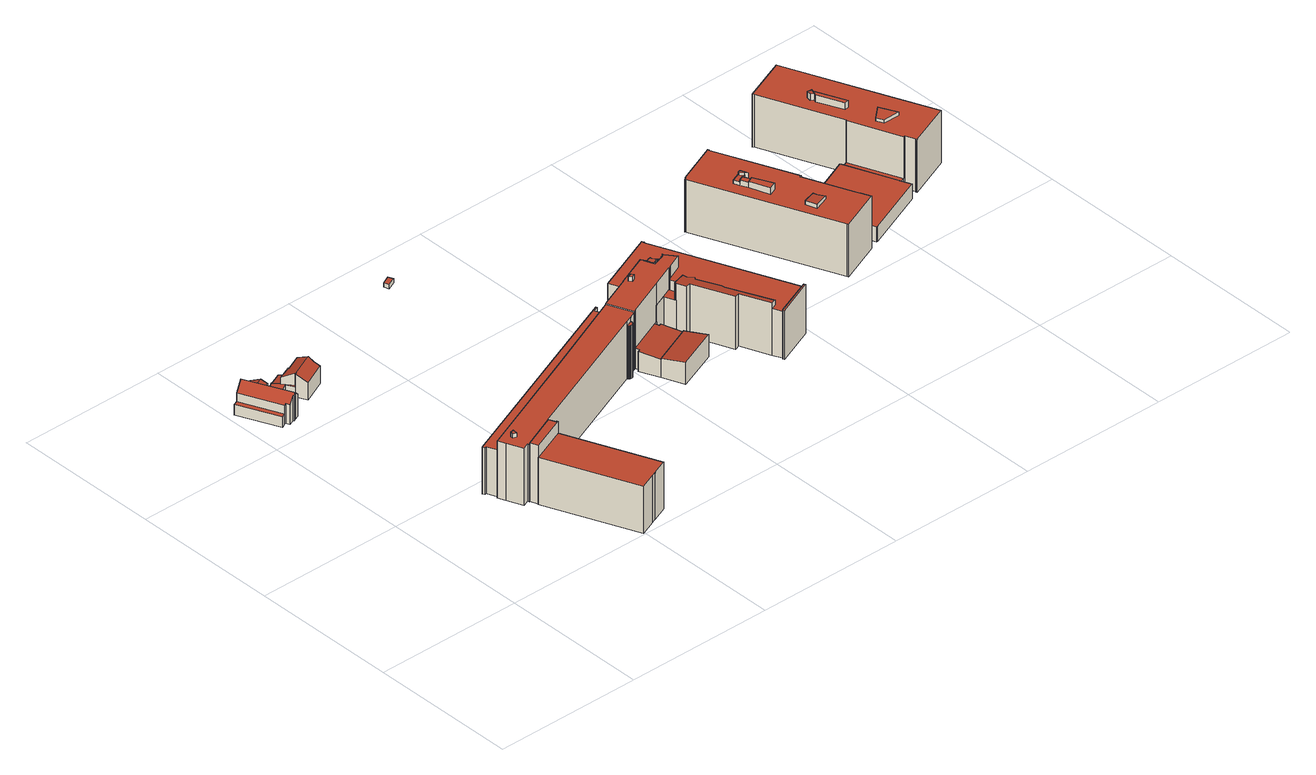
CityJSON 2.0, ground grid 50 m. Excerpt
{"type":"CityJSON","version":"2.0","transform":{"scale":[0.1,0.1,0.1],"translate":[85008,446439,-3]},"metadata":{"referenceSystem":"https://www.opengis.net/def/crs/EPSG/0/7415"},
"CityObjects":{
"building1":{"type":"Building","attributes":{"b3_bouwlagen":3,"b3_dak_type":"slanted","b3_h_dak_50p":7.04,"b3_h_dak_70p":7.82,"b3_h_dak_max":9.82,"b3_h_dak_min":-0.06,"b3_h_maaiveld":-0.277,"b3_kas_warenhuis":false,"b3_mutatie_ahn3_ahn4":false,"b3_opp_buitenmuur":362.78,"b3_opp_dak_plat":25.52,"b3_opp_dak_schuin":159.86,"b3_opp_grond":145.72,"b3_opp_scheidingsmuur":0,"b3_reconstructie_onvolledig":false,"b3_rmse_lod12":2.37,"b3_rmse_lod13":1.47,"b3_rmse_lod22":0.431,"b3_val3dity_lod12":"[]","b3_val3dity_lod13":"[]","b3_val3dity_lod22":"[]","b3_volume_lod12":1181.26,"b3_volume_lod13":1091.09,"b3_volume_lod22":988.3,"geconstateerd":false,"oorspronkelijkbouwjaar":1949,"status":"Pand in gebruik"},"children":["building1-1"]},
"building1-1":{"type":"BuildingPart","parents":["building1"],"geometry":[{"type":"Solid","lod":"2.2","boundaries":[[[[0,1,2,3,4,5,6,7,8,9,10,11,12,13,14,15,16,17,18,19,20,21,22,23,24]],[[25,10,9,26]],[[26,9,8,27]],[[28,22,21,29]],[[30,23,22,28]],[[31,20,19,32]],[[29,21,20,31]],[[33,16,15,34]],[[35,17,16,33,36]],[[34,15,14,37]],[[38,24,23,30]],[[39,12,11,40]],[[40,11,10,25]],[[41,6,5,42]],[[43,7,6,41]],[[44,3,2,45]],[[45,2,1,46]],[[47,38,48,49]],[[42,5,4,50]],[[50,4,3,44]],[[51,0,24,38,47]],[[36,33,52,53]],[[53,52,13,12,39]],[[37,14,13,52]],[[27,8,7,43]],[[54,55,56,57]],[[32,19,18,56]],[[57,56,18,17,35]],[[46,1,0,51]],[[49,48,58]],[[55,54,58]],[[27,35,36,53,39,40,25,26]],[[37,52,33,34]],[[58,54,57,35,27,43,41,42,50,44,45,46,51,47,49]],[[31,58,48,38,30,28,29]],[[58,31,32,56,55]]]],"semantics":{"surfaces":[{"type":"GroundSurface"},{"type":"WallSurface","on_footprint_edge":true},{"type":"WallSurface","on_footprint_edge":false},{"type":"RoofSurface"}],"values":[[0,1,1,1,1,1,1,1,1,1,1,1,1,1,1,1,1,2,1,1,1,2,1,1,1,2,1,1,1,2,2,3,3,3,3,3]]}}]},
"building2":{"type":"Building","attributes":{"b3_bouwlagen":3,"b3_dak_type":"slanted","b3_h_dak_50p":6.33,"b3_h_dak_70p":7.02,"b3_h_dak_max":9.12,"b3_h_dak_min":2.37,"b3_h_maaiveld":-0.139,"b3_kas_warenhuis":false,"b3_mutatie_ahn3_ahn4":false,"b3_opp_buitenmuur":266.04,"b3_opp_dak_plat":11.84,"b3_opp_dak_schuin":104.55,"b3_opp_grond":105.66,"b3_opp_scheidingsmuur":0,"b3_reconstructie_onvolledig":false,"b3_rmse_lod12":2.43,"b3_rmse_lod13":0.68,"b3_rmse_lod22":0.279,"b3_val3dity_lod12":"[]","b3_val3dity_lod13":"[]","b3_val3dity_lod22":"[]","b3_volume_lod12":753.57,"b3_volume_lod13":643.6,"b3_volume_lod22":607.41,"geconstateerd":false,"oorspronkelijkbouwjaar":1949,"status":"Pand in gebruik"},"children":["building2-1"]},
"building2-1":{"type":"BuildingPart","parents":["building2"],"geometry":[{"type":"Solid","lod":"2.2","boundaries":[[[[59,60,61,62,63,64,65,66,67,68,69,70,71,72,73,74]],[[75,68,67,76]],[[77,78,79,80]],[[81,69,68,75]],[[82,65,64,83]],[[83,64,63,84,85]],[[84,63,62,86]],[[85,84,87,88]],[[89,61,60,90]],[[88,87,90,91]],[[92,74,73,93]],[[86,62,61,89]],[[80,79,94,95]],[[76,67,66,94]],[[96,59,74,92,97]],[[97,92,78,77]],[[93,73,72,98]],[[91,90,60,59,96]],[[98,72,71,99]],[[95,94,66,65,82]],[[100,101,70,69,81]],[[99,71,70,101]],[[101,100,102]],[[86,89,90,87,84]],[[91,96,97,77,80,88]],[[95,82,83,85,88,80]],[[101,102,78,92,93,98,99]],[[78,102,100,81,75,76,94,79]]]],"semantics":{"surfaces":[{"type":"GroundSurface"},{"type":"WallSurface","on_footprint_edge":true},{"type":"WallSurface","on_footprint_edge":false},{"type":"RoofSurface"}],"values":[[0,1,2,1,1,1,1,2,1,2,1,1,2,1,1,2,1,1,1,1,1,1,2,3,3,3,3,3]]}}]},
"building3":{"type":"Building","attributes":{"b3_bag_bag_overlap":0,"b3_dak_type":"multiple horizontal","b3_h_dak_50p":14.02,"b3_h_dak_70p":17.46,"b3_h_dak_max":19.55,"b3_h_dak_min":2.07,"b3_h_maaiveld":-2.27,"b3_kas_warenhuis":false,"b3_mutatie_ahn3_ahn4":false,"b3_opp_buitenmuur":7954.39,"b3_opp_dak_plat":2203.89,"b3_opp_dak_schuin":341.57,"b3_opp_grond":2666.88,"b3_opp_scheidingsmuur":41.13,"b3_reconstructie_onvolledig":false,"b3_rmse_lod12":4.68,"b3_rmse_lod13":0.488,"b3_rmse_lod22":0.369,"b3_val3dity_lod12":"[]","b3_val3dity_lod13":"[]","b3_val3dity_lod22":"[]","b3_volume_lod12":52608.68,"b3_volume_lod13":44717.86,"b3_volume_lod22":44535.66,"geconstateerd":false,"oorspronkelijkbouwjaar":1968,"status":"Pand in gebruik"},"children":["building3-1"]},
"building3-1":{"type":"BuildingPart","parents":["building3"],"geometry":[{"type":"Solid","lod":"2.2","boundaries":[[[[103,104,105,106,107,108,109,110,111,112,113,114,115,116,117,118,119,120,121,122,123,124,125,126,127,128,129,130,131,132,133,134,135,136,137,138,139,140,141,142,143,144,145,146,147,148,149,150,151,152,153,154,155,156,157,158,159,160,161,162,163,164,165,166,167,168,169,170,171,172,173,174,175,176,177,178,179]],[[180,110,109,181]],[[182,111,110,180]],[[183,118,117,184]],[[185,186,187,188]],[[189,190,186,185]],[[191,192,193,194]],[[195,121,120,196]],[[197,119,118,183]],[[196,120,119,197]],[[184,117,116,198]],[[199,172,171,200]],[[201,199,202,203]],[[204,104,103,205]],[[205,103,179,206]],[[206,179,178,207]],[[207,178,177,208]],[[208,177,176,209]],[[210,128,127,211]],[[212,140,139,213]],[[214,168,167,215]],[[216,217,218,219]],[[220,164,163,221]],[[221,163,162,222]],[[223,224,148,147,225]],[[226,160,159,227]],[[215,167,166,228]],[[222,162,161,229]],[[229,161,160,226]],[[228,166,165,230]],[[230,165,164,220]],[[231,157,156,232]],[[227,159,158,233]],[[233,158,157,231]],[[234,170,169,235]],[[235,169,168,214]],[[236,237,238,239]],[[232,156,155,240]],[[241,129,128,210]],[[242,241,243,244]],[[245,130,129,241,242]],[[188,187,246,247]],[[248,249,154,153,250]],[[251,195,252,253]],[[254,146,145,255,256]],[[256,255,224,223]],[[250,153,152,257]],[[225,147,146,254]],[[244,243,133,132,258]],[[259,134,133,243]],[[260,142,141,261]],[[262,263,261,264]],[[264,261,141,140,212]],[[265,151,150,266]],[[267,143,142,260]],[[268,144,143,267]],[[255,145,144,268]],[[269,138,137,270]],[[271,213,139,138,269]],[[272,265,263,262,273]],[[274,126,125,275]],[[211,127,126,274]],[[258,132,131,276]],[[200,171,170,234,277]],[[276,131,130,245]],[[278,259,279,280]],[[281,282,283,284]],[[275,125,124,285]],[[286,287,288,289]],[[290,291,292,293]],[[203,202,107,106,291,290]],[[294,108,107,202]],[[295,173,172,199,201]],[[296,174,173,295]],[[277,234,249,248]],[[240,155,154,249]],[[198,116,115,297]],[[297,115,114,298]],[[299,300,113,112,301]],[[301,112,111,182]],[[298,114,113,300]],[[302,303,304,305,306]],[[306,305,307,308]],[[309,310,311,312,313]],[[313,312,213,271]],[[266,150,149,314]],[[314,149,148,224]],[[181,109,108,294]],[[291,106,105,315]],[[315,105,104,204]],[[270,137,136,316]],[[305,304,311,310]],[[317,135,134,259,278]],[[316,136,135,317]],[[219,218,318,319]],[[319,318,320,321]],[[321,320,322,323]],[[324,325,326,327]],[[328,329,330,331]],[[323,322,332,333]],[[333,332,310,309]],[[334,335,336,337]],[[337,336,325,324]],[[293,292,175,174,296]],[[247,246,190,189]],[[284,283,338,287,286]],[[339,257,152,151,265,272]],[[340,236,257,339]],[[239,238,300,299]],[[280,279,217,216]],[[331,330,341,288]],[[342,343,344,345]],[[346,347,348,349]],[[347,350,351,352]],[[289,288,341,353,354]],[[273,262,303,302]],[[287,338,355,348]],[[354,353,123,122,356]],[[285,124,123,353]],[[352,351,329,328]],[[357,358,350,347,346]],[[359,360,361,362]],[[363,364,335,334]],[[365,366,367,368]],[[368,367,360,359]],[[253,252,237,236,340]],[[369,370,192,191]],[[371,372,370,369]],[[356,122,121,195,251]],[[327,326,373,282,281]],[[209,176,175,292]],[[308,307,374,375]],[[376,377,358,357]],[[378,379,377,376]],[[380,381,379,378]],[[194,193,372,371]],[[282,373,382,383]],[[384,385,386,387]],[[388,389,381,380]],[[349,348,355,343,342]],[[345,344,390,391]],[[391,390,383,392]],[[392,383,382,385,384]],[[387,386,389,388]],[[362,361,364,363]],[[393,394,366,365]],[[375,374,394,393]],[[225,254,256,223]],[[276,245,242,244,258]],[[240,249,234,235,214,215,228,230,220,221,222,229,226,227,233,231,232]],[[314,224,255,268,267,260,261,263,265,266]],[[293,296,295,201,203,290]],[[247,189,185,188]],[[239,299,301,182,180,181,294,202,199,200,277,248,250,257,236],[187,186,190,246]],[[280,216,219,319,321,323,333,309,313,271,269,270,316,317,278]],[[303,262,264,212,213,312,311,304]],[[352,328,331,288,287,348,347]],[[237,252,195,196,197,183,184,198,297,298,300,238]],[[383,390,344,343,355,338,283,282]],[[209,292,291,315,204,205,206,207,208]],[[194,371,369,191]],[[375,393,365,368,359,362,363,334,337,324,327,281,284,286,289,354,356,251,253,340,339,272,273,302,306,308],[372,193,192,370]],[[387,388,380,378,376,357,346,349,342,345,391,392,384]],[[394,374,307,305,310,332,322,320,318,218,217,279,259,243,241,210,211,274,275,285,353,341,330,329,351,350,358,377,379,381,389,386,385,382,373,326,325,336,335,364,361,360,367,366]]]],"semantics":{"surfaces":[{"type":"GroundSurface"},{"type":"WallSurface","on_footprint_edge":true},{"type":"WallSurface","on_footprint_edge":false},{"type":"RoofSurface"}],"values":[[0,1,1,1,2,2,2,1,1,1,1,1,2,1,1,1,1,1,1,1,1,2,1,1,1,1,1,1,1,1,1,1,1,1,1,1,2,1,1,2,1,2,1,2,1,2,1,1,1,1,1,2,1,1,1,1,1,1,1,2,1,1,1,1,1,2,2,1,2,2,1,1,1,1,2,1,1,1,1,1,1,2,2,2,2,1,1,1,1,1,1,2,1,1,2,2,2,2,2,2,2,2,2,1,2,2,1,2,2,2,2,2,2,2,2,2,2,1,1,2,2,2,2,2,2,2,2,2,1,2,1,2,2,2,2,2,2,2,2,2,2,2,2,2,2,2,2,3,3,3,3,3,3,3,3,3,3,3,3,3,3,3,3,3]]}}]},
"building4":{"type":"Building","attributes":{"b3_dak_type":"horizontal","b3_h_dak_50p":1.12,"b3_h_dak_70p":1.13,"b3_h_dak_max":1.2,"b3_h_dak_min":0.99,"b3_h_maaiveld":-0.363,"b3_kas_warenhuis":false,"b3_mutatie_ahn3_ahn4":false,"b3_opp_buitenmuur":14.41,"b3_opp_dak_plat":5.59,"b3_opp_dak_schuin":0,"b3_opp_grond":5.59,"b3_opp_scheidingsmuur":0,"b3_reconstructie_onvolledig":false,"b3_rmse_lod12":0.0392,"b3_rmse_lod13":0.0392,"b3_rmse_lod22":0.0353,"b3_val3dity_lod12":"[]","b3_val3dity_lod13":"[]","b3_val3dity_lod22":"[]","b3_volume_lod12":8.37,"b3_volume_lod13":8.37,"b3_volume_lod22":8.28,"geconstateerd":false,"oorspronkelijkbouwjaar":1987,"status":"Pand in gebruik"},"children":["building4-1"]},
"building4-1":{"type":"BuildingPart","parents":["building4"],"geometry":[{"type":"Solid","lod":"2.2","boundaries":[[[[395,396,397,398]],[[399,395,398,400]],[[400,398,397,401]],[[401,397,396,402]],[[402,396,395,399]],[[402,399,400,401]]]],"semantics":{"surfaces":[{"type":"GroundSurface"},{"type":"WallSurface","on_footprint_edge":true},{"type":"RoofSurface"}],"values":[[0,1,1,1,1,2]]}}]},
"building5":{"type":"Building","attributes":{"b3_dak_type":"multiple horizontal","b3_h_dak_50p":17.37,"b3_h_dak_70p":17.41,"b3_h_dak_max":20,"b3_h_dak_min":2.81,"b3_h_maaiveld":-0.865,"b3_kas_warenhuis":false,"b3_mutatie_ahn3_ahn4":false,"b3_opp_buitenmuur":5343.79,"b3_opp_dak_plat":2327.91,"b3_opp_dak_schuin":0,"b3_opp_grond":2241.05,"b3_opp_scheidingsmuur":0,"b3_reconstructie_onvolledig":false,"b3_rmse_lod12":7.07,"b3_rmse_lod13":0.548,"b3_rmse_lod22":0.268,"b3_val3dity_lod12":"[]","b3_val3dity_lod13":"[]","b3_val3dity_lod22":"[]","b3_volume_lod12":40943.57,"b3_volume_lod13":32534.08,"b3_volume_lod22":32451.21,"geconstateerd":false,"oorspronkelijkbouwjaar":1961,"status":"Pand in gebruik"},"children":["building5-1"]},
"building5-1":{"type":"BuildingPart","parents":["building5"],"geometry":[{"type":"Solid","lod":"2.2","boundaries":[[[[403,404,405,406,407,408,409,410,411,412,413,414,415,416,417,418,419,420,421,422,423,424,425,426,427,428,429,430,431,432,433,434,435,436,437,438,439,440,441,442,443,444,445,446]],[[447,420,419,448]],[[448,419,418,449]],[[450,417,416,451,452]],[[453,423,422,454]],[[455,413,412,456]],[[457,414,413,455]],[[458,459,415,414,457]],[[456,412,411,460]],[[460,411,410,461]],[[462,441,440,463]],[[464,465,466,467]],[[467,466,468,469]],[[470,404,403,471]],[[472,405,404,470]],[[473,406,405,472]],[[449,418,417,450]],[[474,442,441,462]],[[475,433,432,476]],[[477,435,434,478]],[[478,434,433,475]],[[463,440,439,479]],[[451,416,415,459]],[[452,451,480,481]],[[476,432,431,482,483]],[[481,480,430,429,484]],[[485,427,426,486]],[[487,428,427,485]],[[486,426,425,488]],[[489,424,423,453]],[[488,425,424,489]],[[490,421,420,447]],[[483,482,459,458]],[[482,431,430,480]],[[491,492,493,494]],[[461,410,409,495,496]],[[495,409,408,497]],[[498,499,437,436,500]],[[500,436,435,477]],[[497,408,407,501]],[[502,503,501,504]],[[505,506,507,508]],[[484,429,428,487]],[[509,510,511,512]],[[513,514,515,516]],[[454,422,421,490]],[[494,493,517,518]],[[519,520,521,522]],[[518,517,523,524]],[[496,495,499,498]],[[525,438,437,499]],[[479,439,438,525,526]],[[527,528,529,530]],[[531,532,510,509]],[[512,511,533,534,535]],[[535,534,536,537]],[[538,539,540,541]],[[541,540,542,506,505]],[[508,507,543,539,538]],[[544,545,520,519]],[[546,547,548,549,550]],[[551,552,548,547]],[[553,551,522,554]],[[539,543,552,551,553]],[[554,522,521,542,540]],[[526,525,503,502]],[[504,501,407,406,473]],[[555,556,547,546]],[[557,445,444,558]],[[558,444,443,559]],[[471,403,446,560]],[[560,446,445,557]],[[469,468,561,562]],[[562,561,545,544,563]],[[563,544,556,555]],[[534,533,564,565]],[[565,564,566,567]],[[567,566,568,569]],[[516,515,528,527]],[[530,529,514,513]],[[537,536,570,532,531]],[[569,568,570,536]],[[559,443,442,474]],[[571,572,492,491]],[[524,523,572,571]],[[550,549,465,464]],[[482,480,451,459]],[[490,447,448,449,450,452,481,484,487,485,486,488,489,453,454],[514,529,528,515],[570,568,566,564,533,511,510,532]],[[496,498,500,477,478,475,476,483,458,457,455,456,460,461]],[[508,538,541,505]],[[554,540,539,553]],[[503,525,499,495,497,501]],[[556,544,519,522,551,547]],[[530,513,516,527]],[[537,531,509,512,535]],[[536,534,565,567,569]],[[559,474,462,463,479,526,502,504,473,472,470,471,560,557,558],[572,523,517,493,492],[543,507,506,542,521,520,545,561,468,466,465,549,548,552]],[[524,571,491,494,518]],[[550,464,467,469,562,563,555,546]]]],"semantics":{"surfaces":[{"type":"GroundSurface"},{"type":"WallSurface","on_footprint_edge":true},{"type":"WallSurface","on_footprint_edge":false},{"type":"RoofSurface"}],"values":[[0,1,1,1,1,1,1,1,1,1,1,2,2,1,1,1,1,1,1,1,1,1,1,2,1,1,1,1,1,1,1,1,2,1,2,1,1,1,1,1,2,2,1,2,2,1,2,2,2,2,1,1,2,2,2,2,2,2,2,2,2,2,2,2,2,2,1,2,1,1,1,1,2,2,2,2,2,2,2,2,2,2,1,2,2,2,3,3,3,3,3,3,3,3,3,3,3,3,3]]}}]}
},
"vertices":[
[112,1132,27],[132,1089,27],[135,1091,27],[139,1081,27],[136,1080,27],[142,1067,27],[134,1063,27],[135,1060,27],[119,1053,27],[112,1050,27],[111,1053,27],[93,1045,27],[87,1058,27],[83,1056,27],[68,1049,27],[6,1185,27],[22,1192,27],[50,1205,27],[81,1219,27],[110,1231,27],[123,1203,27],[132,1182,27],[107,1171,27],[123,1137,27],[114,1133,27],[111,1053,114],[112,1050,114],[119,1053,121],[107,1171,78],[132,1182,78],[123,1137,62],[123,1203,87],[110,1231,73],[22,1192,63],[6,1185,63],[50,1205,121],[22,1192,92],[68,1049,63],[114,1133,63],[87,1058,95],[93,1045,95],[134,1063,105],[142,1067,96],[135,1060,105],[139,1081,92],[135,1091,92],[132,1089,96],[114,1133,93],[95,1183,85],[95,1183,90],[136,1080,96],[112,1132,95],[83,1056,63],[83,1056,91],[91,1193,89],[91,1193,85],[81,1219,73],[81,1219,88],[95,1189,87],
[216,1185,29],[267,1208,29],[280,1214,29],[304,1162,29],[279,1151,29],[288,1133,29],[208,1096,29],[191,1132,29],[178,1160,29],[161,1152,29],[145,1189,29],[157,1195,29],[200,1214,29],[202,1213,29],[203,1213,29],[215,1187,29],[161,1152,55],[178,1160,62],[172,1173,84],[172,1173,62],[197,1134,65],[197,1134,109],[145,1189,55],[208,1096,88],[288,1133,89],[279,1151,60],[279,1151,99],[304,1162,60],[275,1170,60],[275,1170,109],[280,1214,60],[267,1208,59],[267,1208,89],[215,1187,64],[203,1213,57],[191,1132,63],[191,1132,109],[216,1185,89],[215,1187,88],[202,1213,57],[200,1214,57],[157,1195,60],[157,1195,56],[171,1175,62],
[549,26,7],[497,4,7],[371,309,7],[374,310,7],[363,336,7],[361,335,7],[359,341,7],[338,332,7],[317,384,7],[306,410,7],[311,412,7],[297,446,7],[292,444,7],[288,453,7],[980,739,7],[982,735,7],[965,728,7],[979,696,7],[1086,741,7],[1101,747,7],[1103,748,7],[1081,801,7],[1290,888,7],[1293,882,7],[1290,881,7],[1481,420,7],[1483,421,7],[1486,415,7],[1357,361,7],[1354,367,7],[1357,369,7],[1344,400,7],[1304,497,7],[1287,490,7],[1232,623,7],[1215,617,7],[1202,647,7],[1188,683,7],[1145,665,7],[1136,662,7],[1141,649,7],[1149,652,7],[1176,587,7],[1206,514,7],[1068,458,7],[1039,530,7],[1012,596,7],[1020,599,7],[1015,612,7],[1010,609,7],[1006,608,7],[987,600,7],[987,598,7],[987,596,7],[987,594,7],[986,591,7],[985,589,7],[983,588,7],[982,587,7],[980,585,7],[978,585,7],[975,584,7],[973,585,7],[971,585,7],[969,586,7],[967,587,7],[965,589,7],[964,591,7],[477,389,7],[478,385,7],[487,362,7],[490,363,7],[492,358,7],[618,54,7],[566,33,7],[565,33,7],[548,26,7],[338,332,205],[359,341,205],[317,384,205],[982,735,170],[980,739,170],[359,387,220],[359,387,205],[361,403,205],[361,403,220],[348,392,219],[348,392,205],[1104,720,225],[1104,720,209],[1115,727,209],[1115,727,225],[1086,741,170],[979,696,170],[965,728,170],[288,453,170],[478,385,205],[477,389,205],[478,385,210],[363,336,205],[363,336,210],[497,4,170],[549,26,170],[548,26,170],[565,33,170],[566,33,170],[618,54,170],[1481,420,169],[1290,881,169],[1188,683,135],[1202,647,135],[967,587,191],[969,586,191],[1299,551,186],[1299,551,169],[1298,563,169],[1298,563,185],[975,584,191],[978,585,191],[980,585,191],[1039,530,74],[1039,530,70],[1068,458,85],[983,588,191],[985,589,191],[971,585,191],[982,587,191],[973,585,191],[987,594,191],[987,596,191],[986,591,191],[964,591,191],[965,589,191],[975,693,205],[975,693,170],[691,571,170],[691,571,205],[987,598,191],[1483,421,169],[1483,421,176],[1357,369,169],[1357,369,176],[1486,415,176],[349,401,205],[349,401,220],[987,600,205],[987,600,191],[1006,608,205],[1086,741,209],[1087,740,170],[1087,740,209],[1206,514,85],[1176,587,70],[1176,587,74],[1010,609,205],[1354,367,176],[1344,400,169],[1136,662,78],[1145,665,78],[1144,667,135],[1144,667,78],[1145,665,135],[1015,612,78],[1020,599,76],[1141,649,76],[1149,652,76],[1215,617,193],[1232,623,191],[1202,647,193],[1015,612,209],[1144,667,209],[1293,882,169],[1290,888,169],[1357,361,176],[964,591,205],[1344,400,188],[1363,408,169],[1363,408,185],[1205,748,209],[1205,748,185],[1195,773,182],[1195,773,209],[1081,801,170],[1200,770,209],[1200,770,186],[1190,784,190],[1190,784,209],[374,310,210],[374,310,170],[492,358,170],[492,358,210],[361,335,205],[487,362,210],[490,363,210],[292,444,170],[297,446,170],[311,412,205],[311,412,170],[306,410,205],[1222,700,209],[1222,700,134],[1223,697,134],[1223,697,169],[1223,697,209],[1231,703,169],[1231,703,209],[1236,667,188],[1236,667,169],[1236,667,134],[1203,654,135],[1203,654,193],[1012,596,76],[371,309,170],[1287,490,191],[1304,497,188],[1264,635,169],[1264,635,186],[1270,644,169],[1270,644,184],[1253,658,169],[1253,658,186],[1231,749,209],[1231,749,169],[1208,741,169],[1208,741,209],[1213,791,187],[1213,791,169],[1210,793,169],[1210,793,188],[1251,673,169],[1251,673,185],[1236,751,209],[1236,751,169],[1230,754,169],[1230,754,209],[1200,770,183],[1010,609,209],[975,693,209],[1190,784,169],[1210,768,201],[1210,768,183],[1210,759,184],[1210,759,201],[1212,777,201],[1212,777,185],[1208,775,185],[1208,775,201],[1212,777,169],[1211,778,169],[1211,778,185],[1103,748,170],[1103,748,209],[1208,775,183],[1101,747,209],[1217,780,201],[1217,780,169],[1249,756,209],[1249,756,169],[1244,756,169],[1244,756,209],[1246,754,209],[1246,754,169],[1254,763,209],[1254,763,169],[1251,756,169],[1251,756,209],[1096,730,225],[1096,730,209],[1109,735,225],[1109,735,209],[1205,748,169],[1281,725,169],[1281,725,209],[1225,781,201],[1225,781,169],[1226,776,201],[1226,776,169],[1236,765,200],[1236,765,169],[1216,754,169],[1216,754,185],[1223,758,200],[1223,758,169],[1230,757,169],[1230,757,200],[1229,762,200],[1229,762,169],[1214,759,184],[1214,759,201],[1216,754,201],[1255,759,209],[1255,759,169],
[742,1344,26],[735,1361,26],[762,1374,26],[770,1357,26],[742,1344,41],[770,1357,41],[762,1374,41],[735,1361,41],
[1556,999,21],[1693,1056,21],[1695,1052,21],[1694,1051,21],[1804,786,21],[1805,785,21],[1838,799,21],[1839,799,21],[1838,802,21],[1996,868,21],[2045,889,21],[2047,886,21],[2048,886,21],[2077,898,21],[2079,899,21],[1970,1165,21],[1970,1166,21],[1967,1170,21],[2112,1229,21],[2114,1225,21],[2250,894,21],[2307,758,21],[2309,754,21],[2164,694,21],[2162,698,21],[2163,699,21],[2149,731,21],[2144,730,21],[2117,719,21],[2116,718,21],[2132,681,21],[1922,594,21],[1921,595,21],[1918,594,21],[1904,630,21],[1868,618,21],[1872,610,21],[1885,579,21],[1745,521,21],[1743,525,21],[1550,992,21],[1550,991,21],[1549,993,21],[1557,997,21],[1967,1170,204],[1970,1166,204],[1970,1165,204],[2079,899,204],[2077,898,58],[2077,898,204],[2250,894,204],[2114,1225,204],[2045,889,73],[1996,868,73],[2047,886,73],[2048,886,73],[2048,886,58],[1838,802,73],[1839,799,73],[1745,521,204],[1885,579,204],[1682,884,223],[1682,884,204],[1676,899,204],[1676,899,223],[1676,896,204],[1676,896,223],[1693,1056,204],[1556,999,204],[1695,1052,204],[1694,1051,204],[1743,525,204],[2132,681,72],[2116,718,72],[1921,595,73],[1922,594,73],[1872,610,204],[2144,730,60],[2144,730,204],[2117,719,60],[2117,719,72],[2149,731,204],[2162,698,204],[2164,694,204],[2163,699,204],[2309,754,204],[2307,758,204],[2112,1229,204],[1761,688,216],[1761,688,204],[1720,675,204],[1720,675,218],[1838,799,60],[1838,799,73],[1805,785,60],[1904,630,73],[1904,630,59],[1918,594,73],[1804,786,60],[1799,784,204],[1799,784,60],[1804,786,204],[1680,776,226],[1680,776,204],[1704,785,204],[1704,785,227],[2111,938,228],[2111,938,204],[2125,941,204],[2125,941,228],[2149,816,215],[2149,816,204],[2204,816,204],[2204,816,216],[1732,638,204],[1732,638,218],[1637,886,216],[1637,886,204],[1645,867,204],[1645,867,216],[1779,655,204],[1779,655,215],[1868,618,60],[1868,618,204],[2175,873,217],[2175,873,204],[2137,840,204],[2137,840,215],[2074,1021,229],[2074,1021,204],[2081,1040,204],[2081,1040,225],[2081,1040,229],[2078,1032,225],[2078,1032,229],[1674,849,227],[1674,849,222],[1655,842,222],[1655,842,226],[1655,842,204],[1674,849,204],[1667,898,216],[1667,898,204],[1678,883,223],[1678,883,216],[1678,883,204],[1685,876,204],[1685,876,223],[1661,875,216],[1661,875,204],[1661,875,222],[1645,867,222],[1666,894,223],[1666,894,216],[1549,993,204],[1550,991,204],[1550,992,204],[1557,997,204],[1674,901,204],[1674,901,223],[1667,898,223],[2086,1052,204],[2086,1052,225],[2071,1054,204],[2071,1054,225],[2067,1038,204],[2067,1038,226],[2078,1032,204],[1765,677,216],[1765,677,204]
]}
